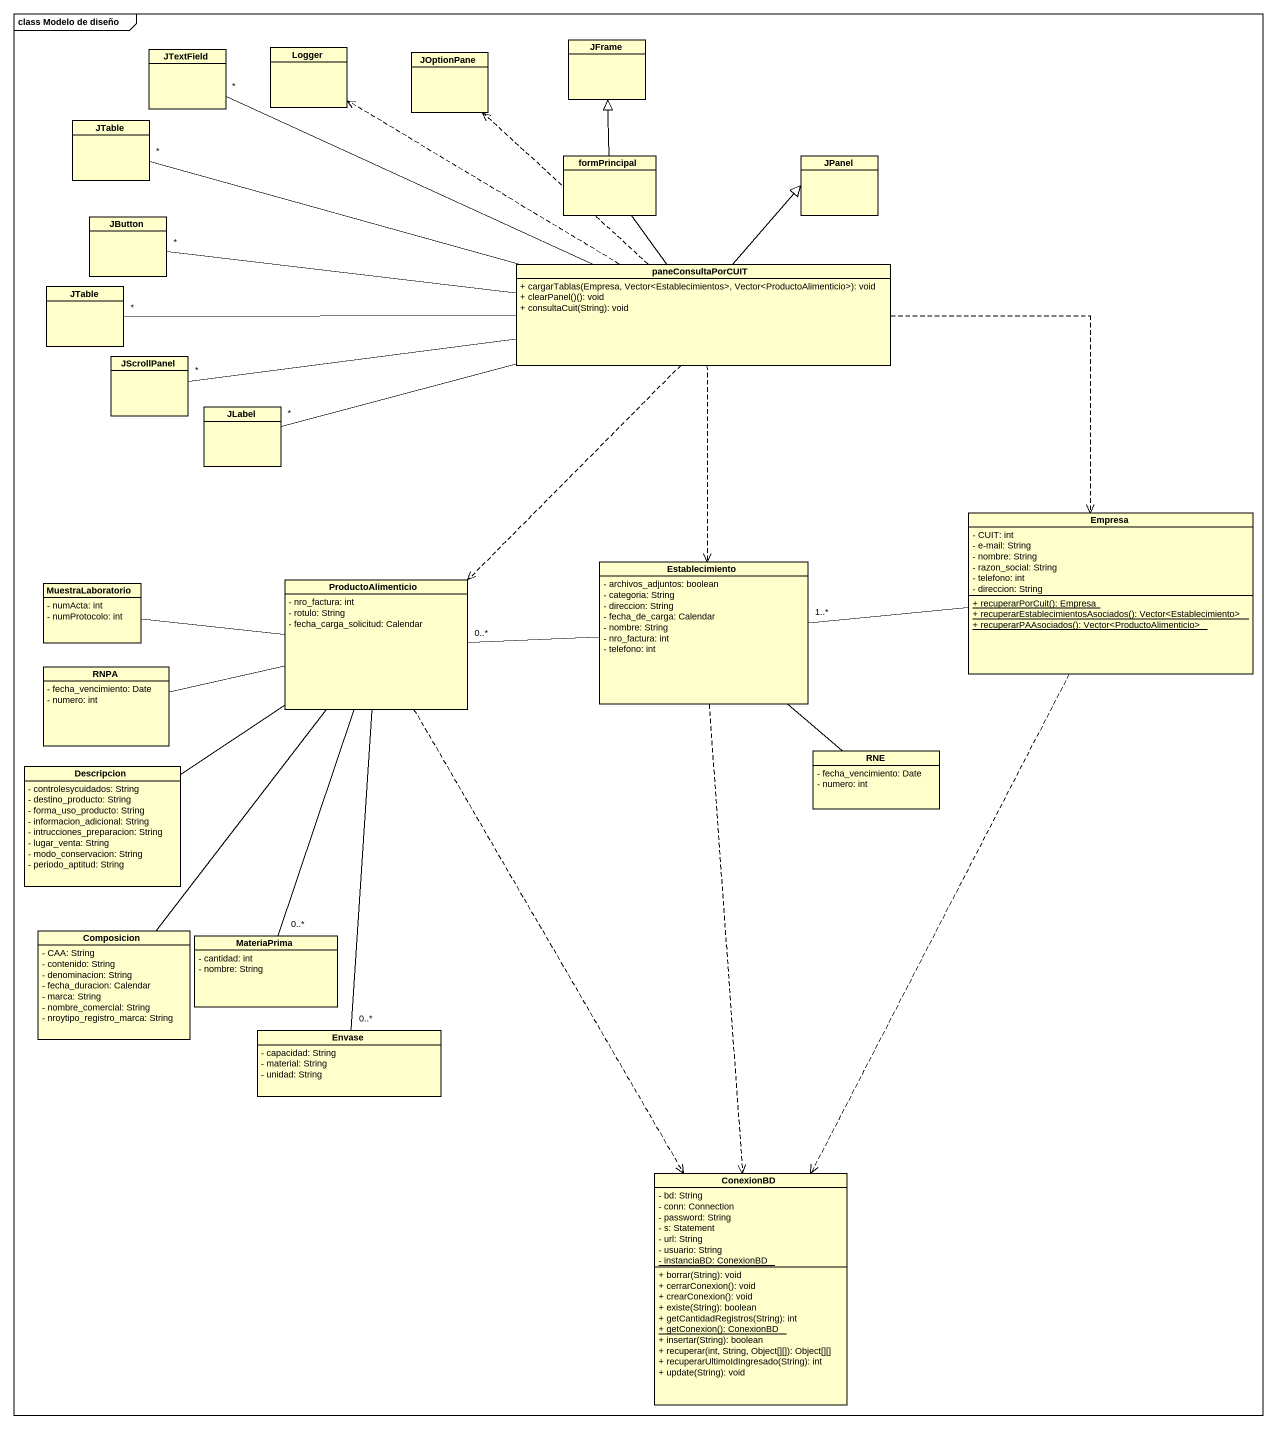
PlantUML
@startuml
mainframe class Modelo de diseño
hide circle
hide empty members
skinparam classAttributeIconSize 0
class JTextField
class Logger
class JOptionPane
class JFrame
class JTable
class formPrincipal
class JPanel
class JButton
class paneConsultaPorCUIT {
  + cargarTablas(Empresa, Vector<Establecimientos>, Vector<ProductoAlimenticio>): void
  + clearPanel()(): void
  + consultaCuit(String): void
}
class "JTable" as JTable_2
class JScrollPanel
class JLabel
class Empresa {
  - CUIT: int
  - e-mail: String
  - nombre: String
  - razon_social: String
  - telefono: int
  - direccion: String
  {static} + recuperarPorCuit(): Empresa
  {static} + recuperarEstablecimientosAsociados(): Vector<Establecimiento>
  {static} + recuperarPAAsociados(): Vector<ProductoAlimenticio>
}
class ProductoAlimenticio {
  - nro_factura: int
  - rotulo: String
  - fecha_carga_solicitud: Calendar
}
class Establecimiento {
  - archivos_adjuntos: boolean
  - categoria: String
  - direccion: String
  - fecha_de_carga: Calendar
  - nombre: String
  - nro_factura: int
  - telefono: int
}
class MuestraLaboratorio {
  - numActa: int
  - numProtocolo: int
}
class RNPA {
  - fecha_vencimiento: Date
  - numero: int
}
class Descripcion {
  - controlesycuidados: String
  - destino_producto: String
  - forma_uso_producto: String
  - informacion_adicional: String
  - intrucciones_preparacion: String
  - lugar_venta: String
  - modo_conservacion: String
  - periodo_aptitud: String
}
class RNE {
  - fecha_vencimiento: Date
  - numero: int
}
class Composicion {
  - CAA: String
  - contenido: String
  - denominacion: String
  - fecha_duracion: Calendar
  - marca: String
  - nombre_comercial: String
  - nroytipo_registro_marca: String
}
class MateriaPrima {
  - cantidad: int
  - nombre: String
}
class Envase {
  - capacidad: String
  - material: String
  - unidad: String
}
class ConexionBD {
  - bd: String
  - conn: Connection
  - password: String
  - s: Statement
  - url: String
  - usuario: String
  {static} - instanciaBD: ConexionBD
  + borrar(String): void
  + cerrarConexion(): void
  + crearConexion(): void
  + existe(String): boolean
  + getCantidadRegistros(String): int
  {static} + getConexion(): ConexionBD
  + insertar(String): boolean
  + recuperar(int, String, Object[][]): Object[][]
  + recuperarUltimoIdIngresado(String): int
  + update(String): void
}
JTable "*" -right- paneConsultaPorCUIT
formPrincipal -up-|> JFrame
JButton "*" -right- paneConsultaPorCUIT
paneConsultaPorCUIT -left- "*" JTextField
paneConsultaPorCUIT .up.> Logger
paneConsultaPorCUIT .up.> JOptionPane
paneConsultaPorCUIT -up- formPrincipal
paneConsultaPorCUIT -up-|> JPanel
paneConsultaPorCUIT -left- "*" JLabel
paneConsultaPorCUIT ..> Empresa
paneConsultaPorCUIT ..> ProductoAlimenticio
paneConsultaPorCUIT ..> Establecimiento
JTable_2 "*" -right- paneConsultaPorCUIT
JScrollPanel "*" -right- paneConsultaPorCUIT
Empresa ..> ConexionBD
ProductoAlimenticio ..> ConexionBD
Establecimiento "1..*" -right- Empresa
Establecimiento -left- "0..*" ProductoAlimenticio
Establecimiento ..> ConexionBD
MuestraLaboratorio -right- ProductoAlimenticio
RNPA -right- ProductoAlimenticio
Descripcion -up- ProductoAlimenticio
RNE -up- Establecimiento
Composicion -up- ProductoAlimenticio
MateriaPrima "0..*" -up- ProductoAlimenticio
Envase "0..*" -up- ProductoAlimenticio
@enduml
